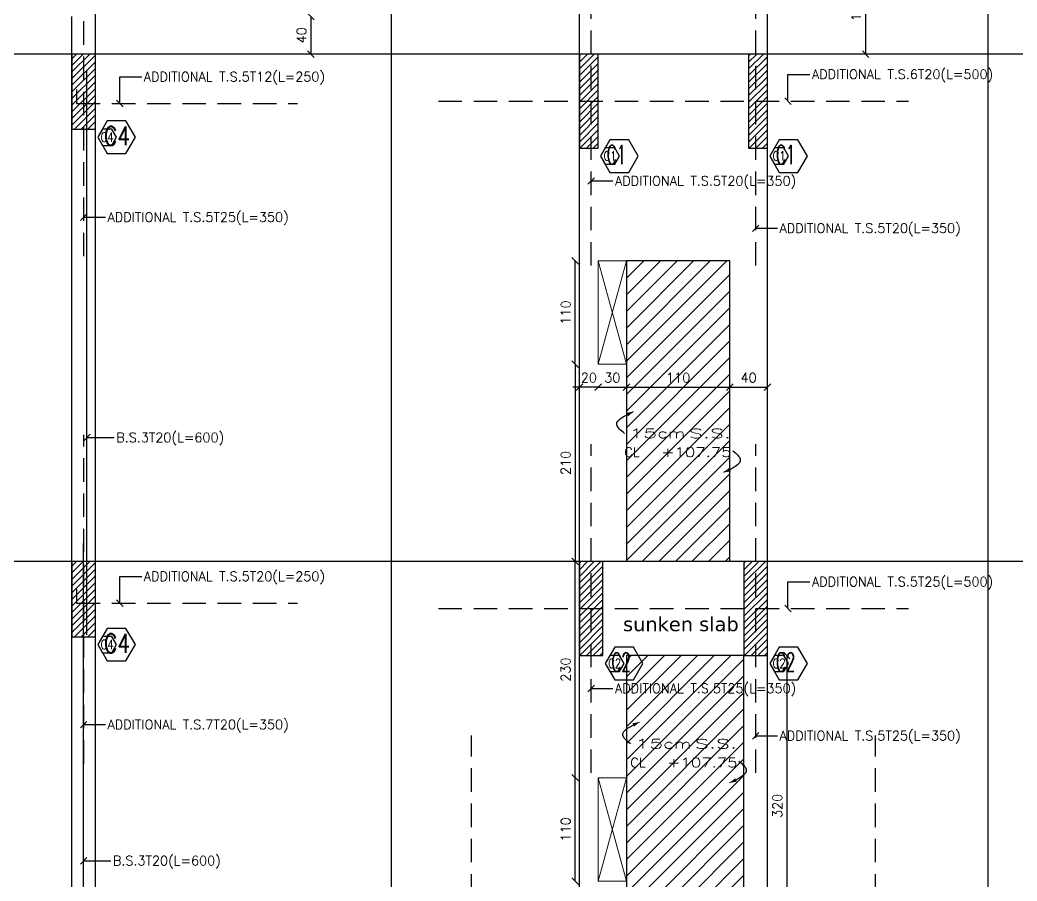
# Model space of a CAD drawing. Header units: inches. Extents: x -48 to 777, y -156 to 510.
# Drawn here: x 273.22 to 283.83, y 231.06 to 240.22 of the extents above; entities that cross this region are included whole.
import ezdxf
from ezdxf.enums import TextEntityAlignment as Align

# ---------------------------------------------------------------- set-up
doc = ezdxf.new("R2010")
doc.units = ezdxf.units.IN
doc.header["$MEASUREMENT"] = 0
doc.linetypes.add('HIDDEN', pattern=[0.375, 0.25, -0.125])
doc.layers.get('Defpoints').update_dxf_attribs({"lineweight": 5})
doc.layers.add('A-TEXT', color=50, linetype='Continuous', lineweight=15)
doc.layers.add('str-shaft', color=1, linetype='Continuous', lineweight=5)
for name, color, linetype in [('Str-Axes', 8, 'Continuous'), ('str-col-hatch', 8, 'Continuous'), ('str-COL-TAG-100', 1, 'Continuous'), ('str-COL-TAG-50', 7, 'Continuous'), ('str-columns', 3, 'Continuous'), ('str-slab-bottom-reinf.', 1, 'Continuous'), ('str-slab-top', 1, 'Continuous'), ('str-sunken-slabs', 5, 'Continuous')]:
    doc.layers.add(name, color=color, linetype=linetype)
doc.styles.add('ROMAN', font='ROMANS.SHX')
doc.styles.add('ROMAND', font='verdana.ttf')
doc.styles.add('ROMANS', font='romans__.ttf', dxfattribs={"height": 0.14})
doc.dimstyles.new('structure', dxfattribs={"dimtxt": 0.1, "dimasz": 0.07, "dimexe": 0.18, "dimexo": 1, "dimgap": 0.05, "dimtad": 1, "dimdec": 1, "dimlfac": 100, "dimrnd": 0.5, "dimdsep": 46, "dimtxsty": 'ROMAN', "dimblk1": 'OBLIQUE', "dimblk2": 'OBLIQUE', "dimsah": 1, "dimcen": 0.009, "dimse1": 1, "dimse2": 1, "dimclrd": 4, "dimclre": 9, "dimclrt": 1, "dimadec": 0, "dimazin": 0, "dimtfac": 0.066667, "dimtdec": 1, "dimtix": 1, "dimtmove": 2, "dimatfit": 3, "dimldrblk": 'OBLIQUE', "dimfxl": 0.18, "dimtolj": 1, "dimarcsym": 0})

# ---------------------------------------------------------------- blocks, each defined once
blk = doc.blocks.new('tags')
at = {"layer": 'str-COL-TAG-100', "color": 2}
blk.add_lwpolyline([(0.125, -0.262), (0.325, -0.262), (0.425, -0.088), (0.325, 0.085), (0.125, 0.085), (0.025, -0.088)], close=True, dxfattribs=at)
at = {"layer": 'str-COL-TAG-50', "color": 2}
blk.add_lwpolyline([(0.075, -0.175), (0.175, -0.175), (0.225, -0.088), (0.175, -0.002), (0.075, -0.002), (0.025, -0.088)], close=True, dxfattribs=at)
at = {"layer": 'str-COL-TAG-100', "color": 1, "style": 'ROMANS', "width": 0.699426}
blk.add_attdef('NUMBER', text='', height=0.2, dxfattribs=at).set_placement((0.092, -0.174), (0.368, -0.174), align=Align.FIT)
at = {"layer": 'str-COL-TAG-50', "color": 1, "style": 'ROMANS', "width": 0.697102}
blk.add_attdef('NUMBER', text='', height=0.1, dxfattribs=at).set_placement((0.056, -0.138), (0.194, -0.138), align=Align.FIT)
blk = doc.blocks.new('_Oblique')
at = {"color": 0, "linetype": 'ByBlock', "lineweight": -2}
blk.add_line((-0.5, -0.5), (0.5, 0.5), dxfattribs=at)
blk = doc.blocks.new('DALLE-P')
at = {"color": 5}
for points in [[(-4.66, 3.29, 0, 0.4, 0), (-5.35, 2.97, 0.4, 0.4, 0)], [(4.91, -3.19, 0, 0.4, 0), (5.6, -2.87, 0.4, 0.4, 0)]]:
    blk.add_lwpolyline(points, format="xyseb", dxfattribs=at)
for points in [[(-5.65, 0.97), (-6.44, 1.88), (-4.66, 3.29)], [(5.9, -0.87), (6.69, -1.78), (4.91, -3.19)]]:
    blk.add_spline(points, degree=3, dxfattribs=at)
at = {"color": 1, "style": 'ROMANS', "width": 1.302339}
blk.add_text('cm', height=1, dxfattribs=at).set_placement((-2.15, 0.47), (0.85, 0.47), align=Align.FIT)
at = {"color": 1, "style": 'ROMANS'}
blk.add_text('CL', height=1, dxfattribs=at).set_placement((-5.65, -1.53))
for tag, width, p, p2 in [('SLABTHICKNESS', 1.557299, (-5.15, 0.47), (-2.15, 0.47)), ('SLABTYPE', 1.86013, (1.2, 0.47), (5.7, 0.47)), ('CONCRETELEVEL', 1.620528, (-1.75, -1.53), (5.75, -1.53))]:
    blk.add_attdef(tag, text='', height=1, dxfattribs=dict(at, width=width)).set_placement(p, p2, align=Align.FIT)
blk = doc.blocks.new('*D2090')
at = {"layer": 'Defpoints', "color": 0, "transparency": 16777216}
for p in [(276.077, 240.257), (276.077, 239.857), (276.319, 239.857)]:
    blk.add_point(p, dxfattribs=at)
at = {"layer": 'str-sunken-slabs', "color": 4, "lineweight": -2, "transparency": 16777216}
blk.add_line((276.319, 240.257), (276.319, 239.857), dxfattribs=at)
at = {"layer": 'str-sunken-slabs', "color": 4, "lineweight": -2, "transparency": 16777216, "xscale": 0.07, "yscale": 0.07, "zscale": 0.07}
for p, rotation in [((276.319, 240.257), 90), ((276.319, 239.857), 270)]:
    blk.add_blockref('_Oblique', p, dxfattribs=dict(at, rotation=rotation))
at = {"layer": 'str-sunken-slabs', "color": 1, "transparency": 16777216, "insert": (276.219, 240.057), "char_height": 0.1, "attachment_point": 5, "rotation": 90, "style": 'ROMAN'}
blk.add_mtext('\\A1;40', dxfattribs=at)
blk = doc.blocks.new('*D2094')
at = {"layer": 'Defpoints', "color": 0, "transparency": 16777216}
for p in [(281.877, 240.942), (281.877, 239.857), (282.222, 239.857)]:
    blk.add_point(p, dxfattribs=at)
at = {"layer": 'str-sunken-slabs', "color": 4, "lineweight": -2, "transparency": 16777216}
blk.add_line((282.222, 240.942), (282.222, 239.857), dxfattribs=at)
at = {"layer": 'str-sunken-slabs', "color": 4, "lineweight": -2, "transparency": 16777216, "xscale": 0.07, "yscale": 0.07, "zscale": 0.07}
for p, rotation in [((282.222, 240.942), 90), ((282.222, 239.857), 270)]:
    blk.add_blockref('_Oblique', p, dxfattribs=dict(at, rotation=rotation))
at = {"layer": 'str-sunken-slabs', "color": 1, "transparency": 16777216, "insert": (282.122, 240.399), "char_height": 0.1, "attachment_point": 5, "rotation": 90, "style": 'ROMAN'}
blk.add_mtext('\\A1;108.5', dxfattribs=at)
blk = doc.blocks.new('*D2107')
at = {"layer": 'Defpoints', "color": 0, "transparency": 16777216}
for p in [(279.377, 236.557), (279.677, 236.557), (279.677, 236.314)]:
    blk.add_point(p, dxfattribs=at)
at = {"layer": 'str-shaft', "color": 4, "lineweight": -2, "transparency": 16777216}
blk.add_line((279.377, 236.314), (279.677, 236.314), dxfattribs=at)
at = {"layer": 'str-shaft', "color": 4, "lineweight": -2, "transparency": 16777216, "xscale": 0.07, "yscale": 0.07, "zscale": 0.07, "rotation": 180}
blk.add_blockref('_Oblique', (279.377, 236.314), dxfattribs=at)
at = {"layer": 'str-shaft', "color": 4, "lineweight": -2, "transparency": 16777216, "xscale": 0.07, "yscale": 0.07, "zscale": 0.07}
blk.add_blockref('_Oblique', (279.677, 236.314), dxfattribs=at)
at = {"layer": 'str-shaft', "color": 1, "transparency": 16777216, "insert": (279.527, 236.414), "char_height": 0.1, "attachment_point": 5, "style": 'ROMAN'}
blk.add_mtext('\\A1;30', dxfattribs=at)
blk = doc.blocks.new('*D2108')
at = {"layer": 'Defpoints', "color": 0, "transparency": 16777216}
for p in [(279.13, 237.657), (279.377, 237.657), (279.377, 236.557)]:
    blk.add_point(p, dxfattribs=at)
at = {"layer": 'str-shaft', "color": 4, "lineweight": -2, "transparency": 16777216}
blk.add_line((279.13, 236.557), (279.13, 237.657), dxfattribs=at)
at = {"layer": 'str-shaft', "color": 4, "lineweight": -2, "transparency": 16777216, "xscale": 0.07, "yscale": 0.07, "zscale": 0.07}
for p, rotation in [((279.13, 237.657), 90), ((279.13, 236.557), 270)]:
    blk.add_blockref('_Oblique', p, dxfattribs=dict(at, rotation=rotation))
at = {"layer": 'str-shaft', "color": 1, "transparency": 16777216, "insert": (279.03, 237.107), "char_height": 0.1, "attachment_point": 5, "rotation": 90, "style": 'ROMAN'}
blk.add_mtext('\\A1;110', dxfattribs=at)
blk = doc.blocks.new('*D2098')
at = {"layer": 'Defpoints', "color": 0, "transparency": 16777216}
for p in [(279.13, 232.157), (279.377, 232.157), (279.377, 231.057)]:
    blk.add_point(p, dxfattribs=at)
at = {"layer": 'str-shaft', "color": 4, "lineweight": -2, "transparency": 16777216}
blk.add_line((279.13, 231.057), (279.13, 232.157), dxfattribs=at)
at = {"layer": 'str-shaft', "color": 4, "lineweight": -2, "transparency": 16777216, "xscale": 0.07, "yscale": 0.07, "zscale": 0.07}
for p, rotation in [((279.13, 232.157), 90), ((279.13, 231.057), 270)]:
    blk.add_blockref('_Oblique', p, dxfattribs=dict(at, rotation=rotation))
at = {"layer": 'str-shaft', "color": 1, "transparency": 16777216, "insert": (279.03, 231.607), "char_height": 0.1, "attachment_point": 5, "rotation": 90, "style": 'ROMAN'}
blk.add_mtext('\\A1;110', dxfattribs=at)
blk = doc.blocks.new('*D2099')
at = {"layer": 'Defpoints', "color": 0, "transparency": 16777216}
for p in [(279.177, 236.314), (279.177, 236.314), (279.377, 236.314)]:
    blk.add_point(p, dxfattribs=at)
at = {"layer": 'str-shaft', "color": 4, "lineweight": -2, "transparency": 16777216}
for p, q in [((279.177, 236.314), (279.107, 236.314)), ((279.377, 236.314), (279.177, 236.314)), ((279.377, 236.314), (279.447, 236.314))]:
    blk.add_line(p, q, dxfattribs=at)
at = {"layer": 'str-shaft', "color": 4, "lineweight": -2, "transparency": 16777216, "xscale": 0.07, "yscale": 0.07, "zscale": 0.07}
blk.add_blockref('_Oblique', (279.177, 236.314), dxfattribs=at)
at = {"layer": 'str-shaft', "color": 4, "lineweight": -2, "transparency": 16777216, "xscale": 0.07, "yscale": 0.07, "zscale": 0.07, "rotation": 180}
blk.add_blockref('_Oblique', (279.377, 236.314), dxfattribs=at)
at = {"layer": 'str-shaft', "color": 1, "transparency": 16777216, "insert": (279.277, 236.414), "char_height": 0.1, "attachment_point": 5, "style": 'ROMAN'}
blk.add_mtext('\\A1;20', dxfattribs=at)
blk = doc.blocks.new('*D2101')
at = {"layer": 'Defpoints', "color": 0, "transparency": 16777216}
for p in [(279.13, 236.557), (279.13, 234.457), (279.13, 234.457)]:
    blk.add_point(p, dxfattribs=at)
at = {"layer": 'str-shaft', "color": 4, "lineweight": -2, "transparency": 16777216}
blk.add_line((279.13, 236.557), (279.13, 234.457), dxfattribs=at)
at = {"layer": 'str-shaft', "color": 4, "lineweight": -2, "transparency": 16777216, "xscale": 0.07, "yscale": 0.07, "zscale": 0.07}
for p, rotation in [((279.13, 236.557), 90), ((279.13, 234.457), 270)]:
    blk.add_blockref('_Oblique', p, dxfattribs=dict(at, rotation=rotation))
at = {"layer": 'str-shaft', "color": 1, "transparency": 16777216, "insert": (279.03, 235.507), "char_height": 0.1, "attachment_point": 5, "rotation": 90, "style": 'ROMAN'}
blk.add_mtext('\\A1;210', dxfattribs=at)
blk = doc.blocks.new('*D2102')
at = {"layer": 'Defpoints', "color": 0, "transparency": 16777216}
for p in [(279.677, 236.314), (280.777, 236.314), (280.777, 236.314)]:
    blk.add_point(p, dxfattribs=at)
at = {"layer": 'str-sunken-slabs', "color": 4, "lineweight": -2, "transparency": 16777216}
blk.add_line((279.677, 236.314), (280.777, 236.314), dxfattribs=at)
at = {"layer": 'str-sunken-slabs', "color": 4, "lineweight": -2, "transparency": 16777216, "xscale": 0.07, "yscale": 0.07, "zscale": 0.07, "rotation": 180}
blk.add_blockref('_Oblique', (279.677, 236.314), dxfattribs=at)
at = {"layer": 'str-sunken-slabs', "color": 4, "lineweight": -2, "transparency": 16777216, "xscale": 0.07, "yscale": 0.07, "zscale": 0.07}
blk.add_blockref('_Oblique', (280.777, 236.314), dxfattribs=at)
at = {"layer": 'str-sunken-slabs', "color": 1, "transparency": 16777216, "insert": (280.227, 236.414), "char_height": 0.1, "attachment_point": 5, "style": 'ROMAN'}
blk.add_mtext('\\A1;110', dxfattribs=at)
blk = doc.blocks.new('*D2103')
at = {"layer": 'Defpoints', "color": 0, "transparency": 16777216}
for p in [(280.777, 236.314), (281.177, 236.314), (281.177, 236.314)]:
    blk.add_point(p, dxfattribs=at)
at = {"layer": 'str-sunken-slabs', "color": 4, "lineweight": -2, "transparency": 16777216}
blk.add_line((280.777, 236.314), (281.177, 236.314), dxfattribs=at)
at = {"layer": 'str-sunken-slabs', "color": 4, "lineweight": -2, "transparency": 16777216, "xscale": 0.07, "yscale": 0.07, "zscale": 0.07, "rotation": 180}
blk.add_blockref('_Oblique', (280.777, 236.314), dxfattribs=at)
at = {"layer": 'str-sunken-slabs', "color": 4, "lineweight": -2, "transparency": 16777216, "xscale": 0.07, "yscale": 0.07, "zscale": 0.07}
blk.add_blockref('_Oblique', (281.177, 236.314), dxfattribs=at)
at = {"layer": 'str-sunken-slabs', "color": 1, "transparency": 16777216, "insert": (280.977, 236.414), "char_height": 0.1, "attachment_point": 5, "style": 'ROMAN'}
blk.add_mtext('\\A1;40', dxfattribs=at)
blk = doc.blocks.new('*D2105')
at = {"layer": 'Defpoints', "color": 0, "transparency": 16777216}
for p in [(279.13, 234.457), (279.377, 234.457), (279.377, 232.157)]:
    blk.add_point(p, dxfattribs=at)
at = {"layer": 'str-sunken-slabs', "color": 4, "lineweight": -2, "transparency": 16777216}
blk.add_line((279.13, 232.157), (279.13, 234.457), dxfattribs=at)
at = {"layer": 'str-sunken-slabs', "color": 4, "lineweight": -2, "transparency": 16777216, "xscale": 0.07, "yscale": 0.07, "zscale": 0.07}
for p, rotation in [((279.13, 234.457), 90), ((279.13, 232.157), 270)]:
    blk.add_blockref('_Oblique', p, dxfattribs=dict(at, rotation=rotation))
at = {"layer": 'str-sunken-slabs', "color": 1, "transparency": 16777216, "insert": (279.03, 233.307), "char_height": 0.1, "attachment_point": 5, "rotation": 90, "style": 'ROMAN'}
blk.add_mtext('\\A1;230', dxfattribs=at)
blk = doc.blocks.new('*D2125')
at = {"layer": 'Defpoints', "color": 0, "transparency": 16777216}
for p in [(280.927, 233.457), (280.927, 230.257), (281.382, 230.257)]:
    blk.add_point(p, dxfattribs=at)
at = {"layer": 'str-sunken-slabs', "color": 4, "lineweight": -2, "transparency": 16777216}
blk.add_line((281.382, 233.457), (281.382, 230.257), dxfattribs=at)
at = {"layer": 'str-sunken-slabs', "color": 4, "lineweight": -2, "transparency": 16777216, "xscale": 0.07, "yscale": 0.07, "zscale": 0.07}
for p, rotation in [((281.382, 233.457), 90), ((281.382, 230.257), 270)]:
    blk.add_blockref('_Oblique', p, dxfattribs=dict(at, rotation=rotation))
at = {"layer": 'str-sunken-slabs', "color": 1, "transparency": 16777216, "insert": (281.282, 231.857), "char_height": 0.1, "attachment_point": 5, "rotation": 90, "style": 'ROMAN'}
blk.add_mtext('\\A1;320', dxfattribs=at)

msp = doc.modelspace()

# ---------------------------------------------------------------- hatches: boundary and pattern name
at = {"layer": 'str-col-hatch'}
h = msp.add_hatch(dxfattribs=at)
h.set_pattern_fill('ANSI31', color=256, scale=0.4)
h.set_pattern_definition([(45, (-422.35302, 188.347635), (-0.035355339, 0.035355339), [])])
h.paths.add_polyline_path([(273.77678, 239.85688), (273.77678, 239.05688), (274.02678, 239.05688), (274.02678, 239.85688)])
h = msp.add_hatch(dxfattribs=at)
h.set_pattern_fill('ANSI31', color=256, scale=0.4)
h.set_pattern_definition([(45, (-417.00302, 188.047635), (-0.035355339, 0.035355339), [])])
h.paths.add_polyline_path([(279.17678, 239.85688), (279.17678, 238.85688), (279.37678, 238.85688), (279.37678, 239.85688)])
h = msp.add_hatch(dxfattribs=at)
h.set_pattern_fill('ANSI31', color=256, scale=0.4)
h.set_pattern_definition([(45, (-415.20302, 188.047635), (-0.035355339, 0.035355339), [])])
h.paths.add_polyline_path([(280.97678, 239.85688), (280.97678, 238.85688), (281.17678, 238.85688), (281.17678, 239.85688)])
h = msp.add_hatch(dxfattribs=at)
h.set_pattern_fill('ANSI31', color=256, scale=0.4)
h.set_pattern_definition([(45, (-422.35302, 182.947635), (-0.035355339, 0.035355339), [])])
h.paths.add_polyline_path([(273.77678, 234.45688), (273.77678, 233.65688), (274.02678, 233.65688), (274.02678, 234.45688)])
h = msp.add_hatch(dxfattribs=at)
h.set_pattern_fill('ANSI31', color=256, scale=0.4)
h.set_pattern_definition([(45, (-417.00302, 182.647635), (-0.035355339, 0.035355339), [])])
h.paths.add_polyline_path([(279.17678, 234.45688), (279.17678, 233.45688), (279.42678, 233.45688), (279.42678, 234.45688)])
h = msp.add_hatch(dxfattribs=at)
h.set_pattern_fill('ANSI31', color=256, scale=0.4)
h.set_pattern_definition([(45, (-415.25302, 182.647635), (-0.035355339, 0.035355339), [])])
h.paths.add_polyline_path([(280.92678, 234.45688), (280.92678, 233.45688), (281.17678, 233.45688), (281.17678, 234.45688)])
at = {"layer": 'str-sunken-slabs'}
h = msp.add_hatch(dxfattribs=at)
h.set_pattern_fill('ANSI31', color=8)
h.set_pattern_definition([(45, (-110, 1e-08), (-0.088388348, 0.088388348), [])])
h.paths.add_polyline_path([(280.92678, 233.45688), (279.67678, 233.45688), (279.67678, 232.15688), (279.67678, 230.25688), (280.92678, 230.25688)])
h.paths.add_polyline_path([(279.67678, 237.65688), (279.67678, 237.65688), (279.67678, 234.45688), (280.77678, 234.45688), (280.77678, 237.65688)])

# ---------------------------------------------------------------- linework, layer by layer
at = {"layer": 'Str-Axes', "ltscale": 0.1}
for p, q in [((274.02678, 221.25688), (274.02678, 260.35831)), ((277.17678, 221.25688), (277.17678, 260.35831)), ((279.17678, 221.25688), (279.17678, 260.35831)), ((281.17678, 221.25688), (281.17678, 260.35831)), ((283.52678, 221.25688), (283.52678, 260.35831)), ((292.62657, 239.85688), (264.32678, 239.85688)), ((292.62657, 234.45688), (264.32678, 234.45688))]:
    msp.add_line(p, q, dxfattribs=at)
at = {"layer": 'str-columns'}
for points in [[(273.77678, 239.05688), (274.02678, 239.05688), (274.02678, 239.85688), (273.77678, 239.85688)], [(279.17678, 238.85688), (279.37678, 238.85688), (279.37678, 239.85688), (279.17678, 239.85688)], [(280.97678, 238.85688), (281.17678, 238.85688), (281.17678, 239.85688), (280.97678, 239.85688)], [(273.77678, 233.65688), (274.02678, 233.65688), (274.02678, 234.45688), (273.77678, 234.45688)], [(279.17678, 233.45688), (279.42678, 233.45688), (279.42678, 234.45688), (279.17678, 234.45688)], [(280.92678, 233.45688), (281.17678, 233.45688), (281.17678, 234.45688), (280.92678, 234.45688)]]:
    msp.add_lwpolyline(points, close=True, dxfattribs=at)
at = {"layer": 'str-shaft'}
for p, q in [((279.67678, 237.65688), (279.37678, 236.55688)), ((279.67678, 236.55688), (279.37678, 237.65688)), ((279.67678, 232.15688), (279.37678, 231.05688)), ((279.67678, 231.05688), (279.37678, 232.15688))]:
    msp.add_line(p, q, dxfattribs=at)
for points in [[(279.67678, 237.65688), (279.37678, 237.65688), (279.37678, 236.55688), (279.67678, 236.55688)], [(279.67678, 232.15688), (279.37678, 232.15688), (279.37678, 231.05688), (279.67678, 231.05688)]]:
    msp.add_lwpolyline(points, close=True, dxfattribs=at)
at = {"layer": 'str-slab-bottom-reinf.'}
for p, q in [((273.93699, 233.67889), (273.93699, 239.67889)), ((273.90141, 228.64993), (273.90141, 234.64993))]:
    msp.add_line(p, q, dxfattribs=at)
at = {"layer": 'str-slab-top', "linetype": 'HIDDEN'}
for p, q in [((273.90178, 237.70688), (273.90178, 241.20688)), ((279.30178, 237.60688), (279.30178, 241.10688)), ((281.05178, 237.60688), (281.05178, 241.10688)), ((277.67678, 239.35688), (282.67678, 239.35688)), ((273.90178, 232.30688), (273.90178, 235.80688)), ((279.30178, 232.20688), (279.30178, 235.70688)), ((281.05178, 232.20688), (281.05178, 235.70688)), ((277.67678, 233.95688), (282.67678, 233.95688))]:
    msp.add_line(p, q, dxfattribs=at)
for points in [[(273.82678, 239.48095), (273.82678, 239.33095), (276.17678, 239.33095)], [(273.82678, 234.16423), (273.82678, 234.01423), (276.17678, 234.01423)], [(277.87678, 226.75688), (278.02678, 226.75688), (278.02678, 232.60688)], [(282.17678, 226.75688), (282.32678, 226.75688), (282.32678, 232.60688)]]:
    msp.add_lwpolyline(points, dxfattribs=at)
at = {"layer": 'str-sunken-slabs'}
for p, q in [((280.77678, 237.65688), (279.67678, 237.65688)), ((280.77678, 234.45688), (279.67678, 234.45688)), ((280.92678, 233.45688), (279.67678, 233.45688))]:
    msp.add_line(p, q, dxfattribs=at)
for points in [[(286.57678, 240.25688), (286.57678, 230.75605), (286.52678, 230.75605), (286.52678, 230.05605), (286.57678, 230.05605), (286.57678, 229.55688), (286.52678, 229.55688), (286.52678, 228.85688), (286.57678, 228.85688), (286.57678, 228.60688), (286.02678, 228.60688), (286.02678, 227.40688), (286.07678, 227.40688), (286.07678, 226.70688), (281.5458, 226.70688), (281.5458, 226.70688), (278.80775, 226.70688), (278.80775, 226.70688), (274.27678, 226.70688), (274.27678, 227.40688), (274.32678, 227.40688), (274.32678, 228.60688), (273.77678, 228.60688), (273.77678, 240.25696)], [(279.67678, 237.65688), (279.67678, 237.65688), (279.67678, 237.65688), (279.67678, 236.55688), (279.67678, 236.55688), (279.67678, 234.45688), (279.67678, 234.45688)], [(280.77678, 234.45688), (280.77678, 234.45688), (280.77678, 234.45688), (280.77678, 237.65688)], [(279.67678, 233.45688), (279.67678, 232.15688), (279.67678, 232.15688), (279.67678, 230.25688), (280.92678, 230.25688), (280.92678, 233.45688)]]:
    msp.add_lwpolyline(points, dxfattribs=at)

# ---------------------------------------------------------------- block references
at = {"layer": 'str-columns'}
ref = msp.add_blockref('tags', (274.02678, 239.06073), dxfattribs=at)
ref.add_attrib('NUMBER', 'C4', dxfattribs={"layer": 'str-COL-TAG-50', "color": 1, "height": 0.1, "style": 'ROMANS', "width": 0.63631}).set_placement((274.08297, 238.92323), (274.22056, 238.92323), align=Align.FIT)
ref.add_attrib('NUMBER', 'C4', dxfattribs={"layer": 'str-COL-TAG-100', "color": 1, "height": 0.2, "style": 'ROMANS', "width": 0.638431}).set_placement((274.11862, 238.88667), (274.39471, 238.88667), align=Align.FIT)
ref = msp.add_blockref('tags', (279.37678, 238.86073), dxfattribs=at)
ref.add_attrib('NUMBER', 'C1', dxfattribs={"layer": 'str-COL-TAG-50', "color": 1, "height": 0.1, "style": 'ROMANS', "width": 0.63631}).set_placement((279.43297, 238.72323), (279.57056, 238.72323), align=Align.FIT)
ref.add_attrib('NUMBER', 'C1', dxfattribs={"layer": 'str-COL-TAG-100', "color": 1, "height": 0.2, "style": 'ROMAN', "width": 0.670259}).set_placement((279.46862, 238.68667), (279.67289, 238.68667), align=Align.FIT)
ref = msp.add_blockref('tags', (281.17678, 238.86073), dxfattribs=at)
ref.add_attrib('NUMBER', 'C1', dxfattribs={"layer": 'str-COL-TAG-50', "color": 1, "height": 0.1, "style": 'ROMANS', "width": 0.63631}).set_placement((281.23297, 238.72323), (281.37056, 238.72323), align=Align.FIT)
ref.add_attrib('NUMBER', 'C1', dxfattribs={"layer": 'str-COL-TAG-100', "color": 1, "height": 0.2, "style": 'ROMAN', "width": 0.670259}).set_placement((281.26862, 238.68667), (281.47289, 238.68667), align=Align.FIT)
ref = msp.add_blockref('tags', (274.02678, 233.66073), dxfattribs=at)
ref.add_attrib('NUMBER', 'C4', dxfattribs={"layer": 'str-COL-TAG-50', "color": 1, "height": 0.1, "style": 'ROMANS', "width": 0.63631}).set_placement((274.08297, 233.52323), (274.22056, 233.52323), align=Align.FIT)
ref.add_attrib('NUMBER', 'C4', dxfattribs={"layer": 'str-COL-TAG-100', "color": 1, "height": 0.2, "style": 'ROMANS', "width": 0.638431}).set_placement((274.11862, 233.48667), (274.39471, 233.48667), align=Align.FIT)
ref = msp.add_blockref('tags', (279.42678, 233.46073), dxfattribs=at)
ref.add_attrib('NUMBER', 'C2', dxfattribs={"layer": 'str-COL-TAG-50', "color": 1, "height": 0.1, "style": 'ROMANS', "width": 0.63631}).set_placement((279.48297, 233.32323), (279.62056, 233.32323), align=Align.FIT)
ref.add_attrib('NUMBER', 'C2', dxfattribs={"layer": 'str-COL-TAG-100', "color": 1, "height": 0.2, "style": 'ROMAN', "width": 0.564429}).set_placement((279.51862, 233.28667), (279.72289, 233.28667), align=Align.FIT)
ref = msp.add_blockref('tags', (281.17678, 233.46073), dxfattribs=at)
ref.add_attrib('NUMBER', 'C2', dxfattribs={"layer": 'str-COL-TAG-50', "color": 1, "height": 0.1, "style": 'ROMANS', "width": 0.63631}).set_placement((281.23297, 233.32323), (281.37056, 233.32323), align=Align.FIT)
ref.add_attrib('NUMBER', 'C2', dxfattribs={"layer": 'str-COL-TAG-100', "color": 1, "height": 0.2, "style": 'ROMAN', "width": 0.564429}).set_placement((281.26862, 233.28667), (281.47289, 233.28667), align=Align.FIT)
at = {"layer": 'str-sunken-slabs'}
ref = msp.add_blockref('DALLE-P', (280.21944, 235.72385), dxfattribs=dict(at, xscale=0.09999999999990905, yscale=0.09999999999990905, zscale=0.09999999999990905))
ref.add_attrib('CONCRETELEVEL', '+107.75', dxfattribs={"layer": '0', "color": 1, "height": 0.1, "style": 'ROMANS', "width": 1.144246}).set_placement((280.04484, 235.57111), (280.79484, 235.57111), align=Align.FIT)
ref.add_attrib('SLABTHICKNESS', '15', dxfattribs={"layer": '0', "color": 1, "height": 0.1, "style": 'ROMANS', "width": 1.557299}).set_placement((279.70476, 235.77111), (280.00476, 235.77111), align=Align.FIT)
ref.add_attrib('SLABTYPE', 'S.S.', dxfattribs={"layer": '0', "color": 1, "height": 0.1, "style": 'ROMANS', "width": 1.545352}).set_placement((280.33985, 235.77111), (280.78985, 235.77111), align=Align.FIT)
ref = msp.add_blockref('DALLE-P', (280.28327, 232.42048), dxfattribs=dict(at, xscale=0.09999999999990905, yscale=0.09999999999990905, zscale=0.09999999999990905))
ref.add_attrib('CONCRETELEVEL', '+107.75', dxfattribs={"layer": '0', "color": 1, "height": 0.1, "style": 'ROMANS', "width": 1.144246}).set_placement((280.10867, 232.26774), (280.85867, 232.26774), align=Align.FIT)
ref.add_attrib('SLABTHICKNESS', '15', dxfattribs={"layer": '0', "color": 1, "height": 0.1, "style": 'ROMANS', "width": 1.557299}).set_placement((279.76859, 232.46774), (280.06859, 232.46774), align=Align.FIT)
ref.add_attrib('SLABTYPE', 'S.S.', dxfattribs={"layer": '0', "color": 1, "height": 0.1, "style": 'ROMANS', "width": 1.545352}).set_placement((280.40368, 232.46774), (280.85368, 232.46774), align=Align.FIT)

# ---------------------------------------------------------------- texts
at = {"layer": 'A-TEXT', "insert": (279.64082, 233.86606), "char_height": 0.15, "width": 2.3447222, "attachment_point": 1, "style": 'ROMAND'}
msp.add_mtext('sunken slab', dxfattribs=at)
at = {"layer": 'str-slab-bottom-reinf.', "style": 'ROMAN'}
for p in [(274.24822, 235.72773), (274.21264, 231.22404)]:
    msp.add_text('B.S.3T20(L=600)', height=0.1, dxfattribs=at).set_placement(p)
at = {"layer": 'str-slab-top', "style": 'ROMAN'}
for s, p in [('ADDITIONAL T.S.5T12(L=250)', (274.54163, 239.56675)), ('ADDITIONAL T.S.6T20(L=500)', (281.65078, 239.59268)), ('ADDITIONAL T.S.5T20(L=350)', (279.55516, 238.45774)), ('ADDITIONAL T.S.5T25(L=350)', (274.15516, 238.07247)), ('ADDITIONAL T.S.5T20(L=350)', (281.30516, 237.95437)), ('ADDITIONAL T.S.5T20(L=250)', (274.54163, 234.25003)), ('ADDITIONAL T.S.5T25(L=500)', (281.65078, 234.19268)), ('ADDITIONAL T.S.5T25(L=350)', (279.55516, 233.05774)), ('ADDITIONAL T.S.7T20(L=350)', (274.15516, 232.67247)), ('ADDITIONAL T.S.5T25(L=350)', (281.30516, 232.55437))]:
    msp.add_text(s, height=0.1, dxfattribs=at).set_placement(p)

# ---------------------------------------------------------------- dimensions: what is measured, and where the dimension line sits
at = {"layer": 'str-shaft'}
for p1, p2, distance, picture, middle in [((279.37678, 236.55688), (279.37678, 237.65688), 0.24703, '*D2108', (279.02975, 237.10688)), ((279.12975, 236.55688), (279.12975, 234.45688), 0, '*D2101', (279.02975, 235.50688)), ((279.37678, 236.55688), (279.67678, 236.55688), -0.24295, '*D2107', (279.52678, 236.41394)), ((279.37678, 236.31394), (279.17678, 236.31394), 0, '*D2099', (279.27678, 236.41394)), ((279.37678, 231.05688), (279.37678, 232.15688), 0.24703, '*D2098', (279.02975, 231.60688))]:
    dim = msp.add_aligned_dim(p1=p1, p2=p2, distance=distance, dimstyle='structure', override={"dimfxl": 0.04}, dxfattribs=at)
    dim.commit()
    dim.dimension.update_dxf_attribs({"geometry": picture, "text_midpoint": middle})
at = {"layer": 'str-sunken-slabs'}
for p1, p2, distance, picture, middle in [((281.87678, 240.94188), (281.87678, 239.85688), 0.34568, '*D2094', (282.12246, 240.39938)), ((276.07678, 240.25688), (276.07678, 239.85688), 0.24246, '*D2090', (276.21924, 240.05688)), ((279.67678, 236.31394), (280.77678, 236.31394), 0, '*D2102', (280.22678, 236.41394)), ((280.77678, 236.31394), (281.17678, 236.31394), 0, '*D2103', (280.97678, 236.41394)), ((279.37678, 232.15688), (279.37678, 234.45688), 0.24703, '*D2105', (279.02975, 233.30688)), ((280.92678, 233.45688), (280.92678, 230.25688), 0.45491, '*D2125', (281.28169, 231.85688))]:
    dim = msp.add_aligned_dim(p1=p1, p2=p2, distance=distance, dimstyle='structure', override={"dimfxl": 0.04}, dxfattribs=at)
    dim.commit()
    dim.dimension.update_dxf_attribs({"geometry": picture, "text_midpoint": middle})

# ---------------------------------------------------------------- leaders
at = {"layer": 'str-slab-bottom-reinf.'}
for points in [[(273.93699, 235.77686), (274.22577, 235.77686)], [(273.90141, 231.27317), (274.19019, 231.27317)]]:
    msp.add_leader(points, dimstyle='structure', override={"dimgap": 0.05, "dimtad": 0}, dxfattribs=at)
at = {"layer": 'str-slab-top'}
for points, override in [([(274.28625, 239.33095), (274.28625, 239.61587), (274.51918, 239.61587)], {"dimgap": 0.05, "dimtad": 0, "dimfxl": 0.04, "dimfxlon": 1}), ([(281.3954, 239.35688), (281.3954, 239.64181), (281.62833, 239.64181)], {"dimgap": 0.05, "dimtad": 0, "dimfxl": 0.04, "dimfxlon": 1}), ([(279.30178, 238.50687), (279.53271, 238.50687)], {"dimgap": 0.05, "dimtad": 0}), ([(273.90178, 238.1216), (274.13271, 238.1216)], {"dimgap": 0.05, "dimtad": 0}), ([(281.05178, 238.0035), (281.28271, 238.0035)], {"dimgap": 0.05, "dimtad": 0}), ([(274.28625, 234.01423), (274.28625, 234.29916), (274.51918, 234.29916)], {"dimgap": 0.05, "dimtad": 0, "dimfxl": 0.04, "dimfxlon": 1}), ([(281.3954, 233.95688), (281.3954, 234.24181), (281.62833, 234.24181)], {"dimgap": 0.05, "dimtad": 0, "dimfxl": 0.04, "dimfxlon": 1}), ([(279.30178, 233.10687), (279.53271, 233.10687)], {"dimgap": 0.05, "dimtad": 0}), ([(273.90178, 232.7216), (274.13271, 232.7216)], {"dimgap": 0.05, "dimtad": 0}), ([(281.05178, 232.6035), (281.28271, 232.6035)], {"dimgap": 0.05, "dimtad": 0})]:
    msp.add_leader(points, dimstyle='structure', override=override, dxfattribs=at)

doc.saveas('drawing.dxf')
